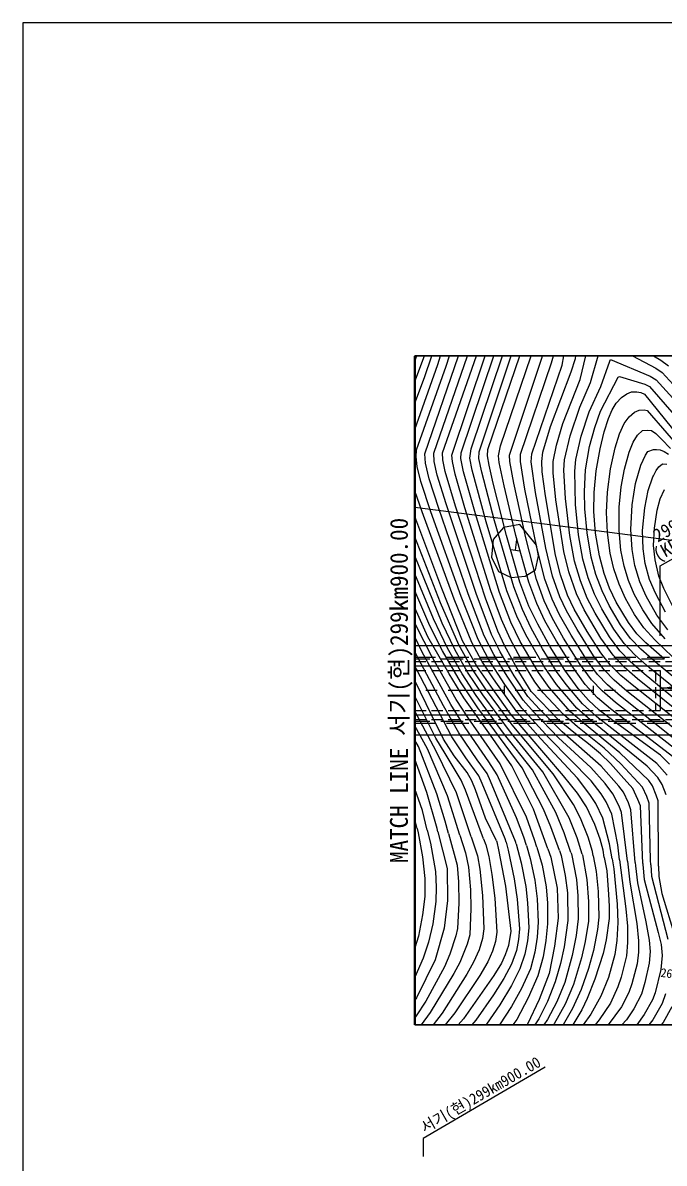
# Model space of a CAD drawing. Header units: millimetres. Extents: x 18534 to 19330, y 1103 to 1809.
# Drawn here: x 18533.9 to 18677.8, y 1363.4 to 1619.1 of the extents above; entities that cross this region are included whole.
import ezdxf
from ezdxf.enums import TextEntityAlignment as Align
from ezdxf.xclip import XClip

# ---------------------------------------------------------------- set-up
doc = ezdxf.new("R2010")
doc.units = ezdxf.units.MM
doc.header["$LTSCALE"] = 10
doc.header["$MEASUREMENT"] = 0
doc.header["$XCLIPFRAME"] = 2
for name, pattern in [('A-CENTR01', [2, 1.25, -0.25, 0.25, -0.25]), ('CENTER', [2, 1.25, -0.25, 0.25, -0.25]), ('DASHED', [0.75, 0.5, -0.25]), ('HIDDEN', [0.375, 0.25, -0.125])]:
    doc.linetypes.add(name, pattern=pattern)
for name, color, linetype in [('TN-MACL', 6, 'A-CENTR01'), ('TZ-BASE', 253, 'Continuous'), ('TZ-CABL', 4, 'Continuous'), ('TZ-LEAL', 1, 'Continuous'), ('TZ-LEAT', 3, 'Continuous')]:
    doc.layers.add(name, color=color, linetype=linetype)
doc.layers.add('TX-PAPR', color=2, linetype='Continuous', plot=False)
doc.styles.add('GR', font='GulimChe.ttf')
doc.styles.add('HANA', font='GulimChe.ttf')
doc.styles.get("Standard").update_dxf_attribs({"font": 'GulimChe.ttf'})
doc.styles.add('굴림체', font='GulimChe.ttf')
doc.linetypes.add('ZIGZAG', pattern='A,0.0001,-0.2,[131,ltypeshp.shx,S=0.2,R=0,X=-0.2,Y=0],-0.4,[131,ltypeshp.shx,S=0.2,R=180,X=0.2,Y=0],-0.2', length=0.8001)
doc.dimstyles.get("Standard").update_dxf_attribs({"dimtxt": 0.18, "dimasz": 0.18, "dimexe": 0.18, "dimexo": 0.0625, "dimgap": 0.09, "dimtad": 0, "dimtih": 1, "dimtoh": 1, "dimdec": 4, "dimzin": 0, "dimdsep": 46, "dimtxsty": 'Standard', "dimcen": 0.09, "dimadec": 0, "dimazin": 0, "dimtfac": 1, "dimtdec": 4, "dimtofl": 0, "dimtmove": 0, "dimatfit": 3, "dimfxl": 0, "dimtolj": 1, "dimtzin": 0, "dimarcsym": 0})

# ---------------------------------------------------------------- blocks, each defined once
blk = doc.blocks.new('JD-DFMKFD4RX')
at = {"layer": 'TZ-BASE'}
for p, q in [((33.02, 72.93, 201), (35.41, 84.41, 201)), ((36, 74.44, 200), (37.51, 82.87, 200)), ((5.16, 73.1, 214), (7.3, 79.82, 214)), ((7.02, 72.69, 213), (9.18, 79.37, 213)), ((37.05, 69.71, 199), (39.75, 80.7, 199)), ((45.65, 79.7, 199), (55.16, 74.03, 199)), ((8.3, 52.73, 209), (16.6, 77.58, 209)), ((10.39, 53.29, 208), (18.32, 76.84, 208)), ((14.45, 53.51, 206), (22.31, 77.09, 206)), ((16.35, 54.01, 205), (24.26, 76.98, 205)), ((28.49, 74.51, 203), (29.46, 78, 203)), ((30.65, 73.41, 202), (31.62, 76.78, 202)), ((39.42, 69.01, 198), (41.71, 77.23, 198)), ((45.14, 77, 198), (54.02, 72.22, 198)), ((0, 73.79, 217), (0.97, 76.36, 217)), ((0, 69.26, 216), (2.3, 75.4, 216)), ((2.14, 70.18, 215), (4.15, 75.89, 215)), ((2.25, 53.08, 212), (9.94, 75.4, 212)), ((4.24, 53.16, 211), (11.85, 75.09, 211)), ((6.21, 53.24, 210), (14.3, 76.33, 210)), ((12.63, 54.13, 207), (20.2, 76.62, 207)), ((19.2, 54.87, 204), (26.16, 75.13, 204)), ((21.23, 52.77, 203), (28.49, 74.51, 203)), ((35.1, 71.4, 200), (36, 74.44, 200)), ((43.7, 73.84, 197), (43.92, 74.21, 197)), ((43.92, 74.21, 197), (52.8, 70.44, 197)), ((0, 58.53, 214), (5.16, 73.1, 214)), ((0.35, 53.95, 213), (7.02, 72.69, 213)), ((23.73, 52.97, 202), (30.65, 73.41, 202)), ((26.22, 53.04, 201), (33.02, 72.93, 201)), ((41.75, 68.11, 197), (43.7, 73.84, 197)), ((54.02, 72.22, 198), (55.44, 71.28, 198)), ((55.16, 74.03, 199), (56.89, 72.78, 199)), ((0, 64.42, 215), (2.14, 70.18, 215)), ((30.44, 59.14, 200), (35.1, 71.4, 200)), ((33.22, 59.82, 199), (37.05, 69.71, 199)), ((41.62, 62.59, 196), (45.62, 70.2, 196)), ((45.62, 70.2, 196), (45.94, 70.37, 196)), ((45.94, 70.37, 196), (51.62, 68.64, 196)), ((52.8, 70.44, 197), (54.13, 69.65, 197)), ((54.13, 69.65, 197), (63.57, 59.23, 197)), ((55.44, 71.28, 198), (61.22, 64.99, 198)), ((37.02, 63.48, 198), (39.42, 69.01, 198)), ((39.11, 62.48, 197), (41.75, 68.11, 197)), ((46.36, 65.69, 195), (47.52, 66.51, 195)), ((47.52, 66.51, 195), (48.62, 66.91, 195)), ((48.62, 66.91, 195), (49.76, 66.97, 195)), ((49.76, 66.97, 195), (50.69, 66.8, 195)), ((50.69, 66.8, 195), (51.49, 66.43, 195)), ((51.62, 68.64, 196), (52.66, 68.14, 196)), ((52.66, 68.14, 196), (62.04, 57.27, 196)), ((44.25, 62.92, 195), (45.19, 64.41, 195)), ((45.19, 64.41, 195), (46.36, 65.69, 195)), ((51.49, 66.43, 195), (60.62, 55.16, 195)), ((34.84, 57.06, 198), (37.02, 63.48, 198)), ((37.3, 56.98, 197), (39.11, 62.48, 197)), ((40.36, 58.98, 196), (41.62, 62.59, 196)), ((43.41, 60.95, 195), (44.25, 62.92, 195)), ((48.06, 61.35, 194), (49.25, 62.36, 194)), ((49.25, 62.36, 194), (50.28, 62.84, 194)), ((50.28, 62.84, 194), (51.41, 62.94, 194)), ((51.41, 62.94, 194), (52.11, 62.79, 194)), ((52.11, 62.79, 194), (60.91, 52.58, 194)), ((28.7, 53.38, 200), (30.44, 59.14, 200)), ((31.76, 55, 199), (33.22, 59.82, 199)), ((39.21, 54.66, 196), (40.36, 58.98, 196)), ((42.45, 57.95, 195), (43.41, 60.95, 195)), ((45.88, 57.49, 194), (46.96, 59.85, 194)), ((46.96, 59.85, 194), (48.06, 61.35, 194)), ((33.56, 51.71, 198), (34.84, 57.06, 198)), ((36.1, 51.8, 197), (37.3, 56.98, 197)), ((41.55, 54.17, 195), (42.45, 57.95, 195)), ((44.91, 54.38, 194), (45.88, 57.49, 194)), ((49, 55.65, 193), (49.94, 57.21, 193)), ((49.94, 57.21, 193), (51.03, 58.26, 193)), ((51.03, 58.26, 193), (52.22, 58.37, 193)), ((52.22, 58.37, 193), (53.06, 58.26, 193)), ((53.06, 58.26, 193), (54.08, 57.62, 193)), ((54.08, 57.62, 193), (55.36, 56.35, 193)), ((55.36, 56.35, 193), (57.37, 54.23, 193)), ((0.26, 52.38, 213), (0.35, 53.95, 213)), ((12.33, 52.04, 207), (12.63, 54.13, 207)), ((16.28, 52.56, 205), (16.35, 54.01, 205)), ((18.78, 52.62, 204), (19.2, 54.87, 204)), ((31.01, 51.33, 199), (31.76, 55, 199)), ((38.28, 49.46, 196), (39.21, 54.66, 196)), ((40.7, 49.23, 195), (41.55, 54.17, 195)), ((43.88, 49.69, 194), (44.91, 54.38, 194)), ((48.08, 53.44, 193), (49, 55.65, 193)), ((52.28, 53.54, 192), (53.53, 54.05, 192)), ((53.53, 54.05, 192), (54.21, 54.04, 192)), ((54.21, 54.04, 192), (55.05, 53.94, 192)), ((55.05, 53.94, 192), (55.93, 53.57, 192)), ((0.52, 50.21, 213), (0.26, 52.38, 213)), ((2.4, 50.93, 212), (2.25, 53.08, 212)), ((4.33, 51.35, 211), (4.24, 53.16, 211)), ((4.98, 48.29, 211), (4.33, 51.35, 211)), ((6.27, 51.71, 210), (6.21, 53.24, 210)), ((6.78, 49.06, 210), (6.27, 51.71, 210)), ((8.41, 51.3, 209), (8.3, 52.73, 209)), ((9.01, 48.52, 209), (8.41, 51.3, 209)), ((10.32, 52.02, 208), (10.39, 53.29, 208)), ((10.93, 49, 208), (10.32, 52.02, 208)), ((12.88, 49.36, 207), (12.33, 52.04, 207)), ((14.36, 52.01, 206), (14.45, 53.51, 206)), ((15.02, 48.91, 206), (14.36, 52.01, 206)), ((16.66, 50.5, 205), (16.28, 52.56, 205)), ((18.95, 51.11, 204), (18.78, 52.62, 204)), ((21.3, 51.35, 203), (21.23, 52.77, 203)), ((22.18, 46.49, 203), (21.3, 51.35, 203)), ((23.69, 51.35, 202), (23.73, 52.97, 202)), ((24.7, 45.12, 202), (23.69, 51.35, 202)), ((26.1, 51.22, 201), (26.22, 53.04, 201)), ((27.05, 44.39, 201), (26.1, 51.22, 201)), ((28.47, 51.34, 200), (28.7, 53.38, 200)), ((28.59, 49.01, 200), (28.47, 51.34, 200)), ((31.05, 48.77, 199), (31.01, 51.33, 199)), ((33.42, 49.41, 198), (33.56, 51.71, 198)), ((35.85, 49.14, 197), (36.1, 51.8, 197)), ((47, 49.58, 193), (48.08, 53.44, 193)), ((50.66, 50.49, 192), (51.71, 52.73, 192)), ((51.71, 52.73, 192), (52.28, 53.54, 192)), ((55.93, 53.57, 192), (56.87, 52.94, 192)), ((1.35, 46.82, 213), (0.52, 50.21, 213)), ((3.2, 47.43, 212), (2.4, 50.93, 212)), ((9.13, 41.33, 210), (6.78, 49.06, 210)), ((13.59, 39.6, 208), (10.93, 49, 208)), ((16.03, 37.8, 207), (12.88, 49.36, 207)), ((17.87, 37.99, 206), (15.02, 48.91, 206)), ((17.58, 46.45, 205), (16.66, 50.5, 205)), ((20.02, 45.9, 204), (18.95, 51.11, 204)), ((29.33, 43.6, 200), (28.59, 49.01, 200)), ((31.65, 42.7, 199), (31.05, 48.77, 199)), ((33.77, 43.02, 198), (33.42, 49.41, 198)), ((36.01, 41.69, 197), (35.85, 49.14, 197)), ((38.06, 44.59, 196), (38.28, 49.46, 196)), ((40.2, 44.34, 195), (40.7, 49.23, 195)), ((43.18, 44.48, 194), (43.88, 49.69, 194)), ((46.29, 45.62, 193), (47, 49.58, 193)), ((49.48, 46.37, 192), (50.66, 50.49, 192)), ((53.51, 48.13, 191), (54.11, 49.31, 191)), ((54.11, 49.31, 191), (54.73, 50.16, 191)), ((54.73, 50.16, 191), (55.58, 50.82, 191)), ((55.58, 50.82, 191), (56.49, 50.7, 191)), ((3.61, 40.07, 213), (1.35, 46.82, 213)), ((5.35, 40.81, 212), (3.2, 47.43, 212)), ((7.02, 41.8, 211), (4.98, 48.29, 211)), ((11.23, 40.96, 209), (9.01, 48.52, 209)), ((20.55, 34.75, 205), (17.58, 46.45, 205)), ((24.86, 34.2, 203), (22.18, 46.49, 203)), ((48.73, 41.61, 192), (49.48, 46.37, 192)), ((52.31, 44.8, 191), (53.38, 47.92, 191)), ((53.38, 47.92, 191), (53.51, 48.13, 191)), ((1.63, 40.03, 214), (0, 44.76, 214)), ((22.67, 34.77, 204), (20.02, 45.9, 204)), ((27.36, 32.06, 202), (24.7, 45.12, 202)), ((29.38, 31.86, 201), (27.05, 44.39, 201)), ((31.55, 30.32, 200), (29.33, 43.6, 200)), ((38.15, 40.7, 196), (38.06, 44.59, 196)), ((40.14, 40.13, 195), (40.2, 44.34, 195)), ((42.98, 39.87, 194), (43.18, 44.48, 194)), ((45.84, 41.07, 193), (46.29, 45.62, 193)), ((51.55, 40.92, 191), (52.31, 44.8, 191)), ((55.06, 42.93, 190), (55.97, 45.01, 190)), ((0, 41.09), (280, 5.11)), ((13.72, 21.76, 211), (7.02, 41.8, 211)), ((15.81, 20.71, 210), (9.13, 41.33, 210)), ((17.08, 22.31, 209), (11.23, 40.96, 209)), ((33.4, 31.15, 199), (31.65, 42.7, 199)), ((34.78, 34.71, 198), (33.77, 43.02, 198)), ((36.73, 34.88, 197), (36.01, 41.69, 197)), ((45.82, 35.84, 193), (45.84, 41.07, 193)), ((48.46, 36.05, 192), (48.73, 41.61, 192)), ((51.09, 35.84, 191), (51.55, 40.92, 191)), ((54.35, 40.38, 190), (55.06, 42.93, 190)), ((6.04, 22.87, 215), (0, 38.97, 215)), ((8.81, 20.49, 214), (1.63, 40.03, 214)), ((10.39, 21.07, 213), (3.61, 40.07, 213)), ((11.98, 21.64, 212), (5.35, 40.81, 212)), ((19, 21.95, 208), (13.59, 39.6, 208)), ((38.63, 35.36, 196), (38.15, 40.7, 196)), ((40.55, 35.23, 195), (40.14, 40.13, 195)), ((43.21, 35.4, 194), (42.98, 39.87, 194)), ((53.72, 36.38, 190), (54.35, 40.38, 190)), ((20.66, 22.34, 207), (16.03, 37.8, 207)), ((19.92, 36.52, 203.55), (17.58, 33.81, 203.55)), ((22.17, 23.19, 206), (17.87, 37.99, 206)), ((23.58, 37.22, 203.55), (19.92, 36.52, 203.55)), ((27.27, 32.53, 203.55), (23.58, 37.22, 203.55)), ((46.24, 31.46, 193), (45.82, 35.84, 193)), ((48.72, 31.58, 192), (48.46, 36.05, 192)), ((51.18, 31.71, 191), (51.09, 35.84, 191)), ((53.56, 32.46, 190), (53.72, 36.38, 190)), ((5.78, 19.67, 216), (0, 34.45, 216)), ((17.58, 33.81, 203.55), (17.17, 29.84, 203.55)), ((23.57, 24.27, 205), (20.55, 34.75, 205)), ((22.55, 31.44, 204.98), (22.85, 33.82, 204.98)), ((25.53, 24.3, 204), (22.67, 34.77, 204)), ((27.29, 24.84, 203), (24.86, 34.2, 203)), ((35.84, 28.99, 198), (34.78, 34.71, 198)), ((37.7, 29.44, 197), (36.73, 34.88, 197)), ((39.55, 29.88, 196), (38.63, 35.36, 196)), ((41.4, 30.21, 195), (40.55, 35.23, 195)), ((43.84, 30.76, 194), (43.21, 35.4, 194)), ((21.56, 31.57, 204.98), (23.54, 31.32, 204.98)), ((27.75, 30.15, 203.55), (27.27, 32.53, 203.55)), ((29.18, 24.96, 202), (27.36, 32.06, 202)), ((30.9, 25.59, 201), (29.38, 31.86, 201)), ((34.51, 26.6, 199), (33.4, 31.15, 199)), ((44.66, 27.26, 194), (43.84, 30.76, 194)), ((46.96, 27.86, 193), (46.24, 31.46, 193)), ((49.36, 28.03, 192), (48.72, 31.58, 192)), ((51.69, 28.42, 191), (51.18, 31.71, 191)), ((53.89, 29.28, 190), (53.56, 32.46, 190)), ((6.15, 15.08, 217), (0, 30.21, 217)), ((17.17, 29.84, 203.55), (18.75, 26.66, 203.55)), ((27.06, 27.06, 203.55), (27.75, 30.15, 203.55)), ((32.69, 25.92, 200), (31.55, 30.32, 200)), ((37.12, 24.6, 198), (35.84, 28.99, 198)), ((38.87, 25.27, 197), (37.7, 29.44, 197)), ((40.6, 26.01, 196), (39.55, 29.88, 196)), ((42.47, 26.2, 195), (41.4, 30.21, 195)), ((52.65, 24.88, 191), (51.69, 28.42, 191)), ((54.75, 25.64, 190), (53.89, 29.28, 190)), ((4.22, 16.03, 218), (0, 26.14, 218)), ((18.75, 26.66, 203.55), (21.61, 25.35, 203.55)), ((21.61, 25.35, 203.55), (24.72, 25.62, 203.55)), ((24.72, 25.62, 203.55), (27.06, 27.06, 203.55)), ((32.52, 20.99, 201), (30.9, 25.59, 201)), ((34.27, 21.39, 200), (32.69, 25.92, 200)), ((36.23, 21.65, 199), (34.51, 26.6, 199)), ((41.98, 22.29, 196), (40.6, 26.01, 196)), ((43.68, 22.92, 195), (42.47, 26.2, 195)), ((45.8, 23.84, 194), (44.66, 27.26, 194)), ((47.94, 24.65, 193), (46.96, 27.86, 193)), ((50.45, 24.35, 192), (49.36, 28.03, 192)), ((55.84, 22.87, 190), (54.75, 25.64, 190)), ((24.11, 18.11, 206), (22.17, 23.19, 206)), ((25.6, 18.87, 205), (23.57, 24.27, 205)), ((27.35, 19.45, 204), (25.53, 24.3, 204)), ((29.02, 20.1, 203), (27.29, 24.84, 203)), ((30.82, 20.43, 202), (29.18, 24.96, 202)), ((38.68, 20.66, 198), (37.12, 24.6, 198)), ((40.28, 21.58, 197), (38.87, 25.27, 197)), ((47.26, 20.61, 194), (45.8, 23.84, 194)), ((49.22, 21.6, 193), (47.94, 24.65, 193)), ((51.92, 21.11, 192), (50.45, 24.35, 192)), ((54.01, 21.77, 191), (52.65, 24.88, 191)), ((3.39, 14.47, 219), (0, 22.3, 219)), ((10.7, 11.13, 215), (6.04, 22.87, 215)), ((12.76, 10.72, 214), (8.81, 20.49, 214)), ((14.2, 11.41, 213), (10.39, 21.07, 213)), ((15.57, 12.25, 212), (11.98, 21.64, 212)), ((17.17, 12.57, 211), (13.72, 21.76, 211)), ((18.58, 13.26, 210), (15.81, 20.71, 210)), ((19.42, 15.93, 209), (17.08, 22.31, 209)), ((21.53, 15.32, 208), (19, 21.95, 208)), ((22.85, 16.65, 207), (20.66, 22.34, 207)), ((33.99, 17.85, 201), (32.52, 20.99, 201)), ((35.75, 18.25, 200), (34.27, 21.39, 200)), ((37.97, 18.05, 199), (36.23, 21.65, 199)), ((40.44, 17.31, 198), (38.68, 20.66, 198)), ((41.96, 18.27, 197), (40.28, 21.58, 197)), ((43.57, 19.06, 196), (41.98, 22.29, 196)), ((45.17, 19.78, 195), (43.68, 22.92, 195)), ((49.3, 17, 194), (47.26, 20.61, 194)), ((51.12, 18.1, 193), (49.22, 21.6, 193)), ((54.3, 16.89, 192), (51.92, 21.11, 192)), ((56.26, 17.58, 191), (54.01, 21.77, 191)), ((58.02, 18.52, 190), (55.84, 22.87, 190)), ((2.88, 12.05, 220), (0, 18.54, 220)), ((9.83, 10.23, 216), (5.78, 19.67, 216)), ((25.98, 14.09, 206), (24.11, 18.11, 206)), ((27.56, 14.83, 205), (25.6, 18.87, 205)), ((29.19, 15.57, 204), (27.35, 19.45, 204)), ((30.8, 16.31, 203), (29.02, 20.1, 203)), ((32.46, 16.95, 202), (30.82, 20.43, 202)), ((38.65, 13.24, 200), (35.75, 18.25, 200)), ((41.71, 11.73, 199), (37.97, 18.05, 199)), ((44.65, 13.74, 197), (41.96, 18.27, 197)), ((46.15, 14.7, 196), (43.57, 19.06, 196)), ((47.89, 15.19, 195), (45.17, 19.78, 195)), ((53.17, 15, 193), (51.12, 18.1, 193)), ((7.34, 9.47, 218), (4.22, 16.03, 218)), ((21.35, 11.55, 209), (19.42, 15.93, 209)), ((24.86, 12.43, 207), (22.85, 16.65, 207)), ((31.74, 11.02, 204), (29.19, 15.57, 204)), ((33.37, 11.74, 203), (30.8, 16.31, 203)), ((35.04, 12.4, 202), (32.46, 16.95, 202)), ((36.38, 13.63, 201), (33.99, 17.85, 201)), ((43.67, 11.98, 198), (40.44, 17.31, 198)), ((51.36, 14.05, 194), (49.3, 17, 194)), ((56.72, 13.61, 192), (54.3, 16.89, 192)), ((0.45, 14.16, 221), (0, 15.15, 221)), ((3.7, 7.75, 221), (0.45, 14.16, 221)), ((6.2, 8.87, 219), (3.39, 14.47, 219)), ((8.94, 9.17, 217), (6.15, 15.08, 217)), ((20.17, 9.92, 210), (18.58, 13.26, 210)), ((23.63, 11, 208), (21.53, 15.32, 208)), ((28.63, 9.3, 206), (25.98, 14.09, 206)), ((30.38, 9.79, 205), (27.56, 14.83, 205)), ((40.05, 7.77, 201), (36.38, 13.63, 201)), ((41.72, 8.4, 200), (38.65, 13.24, 200)), ((46.98, 10.5, 197), (44.65, 13.74, 197)), ((48.4, 11.62, 196), (46.15, 14.7, 196)), ((49.8, 12.72, 195), (47.89, 15.19, 195)), ((53.8, 11.34, 194), (51.36, 14.05, 194)), ((56.12, 11.54, 193), (53.17, 15, 193)), ((1.55, 8.69, 222), (0, 11.99, 222)), ((7.66, 3.75, 220), (2.88, 12.05, 220)), ((13.87, 5.44, 215), (10.7, 11.13, 215)), ((15.01, 6.59, 214), (12.76, 10.72, 214)), ((16.54, 7.01, 213), (14.2, 11.41, 213)), ((17.72, 8.03, 212), (15.57, 12.25, 212)), ((19.13, 8.65, 211), (17.17, 12.57, 211)), ((23.79, 7.05, 209), (21.35, 11.55, 209)), ((27.7, 3.99, 208), (23.63, 11, 208)), ((29.05, 5.2, 207), (24.86, 12.43, 207)), ((35.25, 5.42, 204), (31.74, 11.02, 204)), ((36.96, 6.04, 203), (33.37, 11.74, 203)), ((38.47, 6.96, 202), (35.04, 12.4, 202)), ((44.45, 7.88, 199), (41.71, 11.73, 199)), ((45.97, 8.89, 198), (43.67, 11.98, 198)), ((49.35, 7.97, 197), (46.98, 10.5, 197)), ((50.66, 9.26, 196), (48.4, 11.62, 196)), ((51.82, 10.65, 195), (49.8, 12.72, 195)), ((56, 6.98, 195), (51.82, 10.65, 195)), ((57.9, 7.45, 194), (53.8, 11.34, 194)), ((73.93, 10), (0, 10)), ((73.93, 10), (0, 10)), ((0.15, 8.33, 223), (0, 8.63, 223)), ((6.39, -3.48, 223), (0.15, 8.33, 223)), ((8.07, -3.16, 222), (1.55, 8.69, 222)), ((9.27, -2, 221), (3.7, 7.75, 221)), ((10.24, 1.93, 219), (6.2, 8.87, 219)), ((10.59, 3.73, 218), (7.34, 9.47, 218)), ((11.82, 4.12, 217), (8.94, 9.17, 217)), ((12.83, 4.85, 216), (9.83, 10.23, 216)), ((20.69, 3.17, 212), (17.72, 8.03, 212)), ((22.3, 3.26, 211), (19.13, 8.65, 211)), ((23.33, 4.24, 210), (20.17, 9.92, 210)), ((31.79, 4.21, 206), (28.63, 9.3, 206)), ((33.65, 4.57, 205), (30.38, 9.79, 205)), ((42.45, 4.64, 201), (40.05, 7.77, 201)), ((43.82, 5.77, 200), (41.72, 8.4, 200)), ((46.94, 5.22, 199), (44.45, 7.88, 199)), ((48.28, 6.47, 198), (45.97, 8.89, 198)), ((52.62, 5.1, 197), (49.35, 7.97, 197)), ((54.46, 5.93, 196), (50.66, 9.26, 196)), ((0.37, 4.75, 224), (0, 5.51, 224)), ((17.57, 0.23, 215), (13.87, 5.44, 215)), ((17.64, 2.62, 214), (15.01, 6.59, 214)), ((20.19, 1.36, 213), (16.54, 7.01, 213)), ((26.93, 1.91, 209), (23.79, 7.05, 209)), ((31.76, 1.35, 207), (29.05, 5.2, 207)), ((38.23, 1.33, 204), (35.25, 5.42, 204)), ((39.66, 2.4, 203), (36.96, 6.04, 203)), ((41, 3.58, 202), (38.47, 6.96, 202)), ((46.18, 3.38, 200), (43.82, 5.77, 200)), ((49.93, 2.61, 199), (46.94, 5.22, 199)), ((51.44, 3.72, 198), (48.28, 6.47, 198)), ((68.37, -5.59, 196), (54.46, 5.93, 196)), ((8.31, -10.4, 224), (0.37, 4.75, 224)), ((10.96, -1.67, 220), (7.66, 3.75, 220)), ((13.76, -1.11, 218), (10.59, 3.73, 218)), ((15.25, -0.98, 217), (11.82, 4.12, 217)), ((15.87, 0.39, 216), (12.83, 4.85, 216)), ((22.91, -4.78, 214), (17.64, 2.62, 214)), ((24.3, -2.2, 212), (20.69, 3.17, 212)), ((25.35, -1.34, 211), (22.3, 3.26, 211)), ((26.12, -0.23, 210), (23.33, 4.24, 210)), ((30.11, 0.62, 208), (27.7, 3.99, 208)), ((33.92, 1.36, 206), (31.79, 4.21, 206)), ((36.61, 0.46, 205), (33.65, 4.57, 205)), ((43.2, 1.26, 202), (41, 3.58, 202)), ((44.71, 2.3, 201), (42.45, 4.64, 201)), ((48.73, 1.22, 200), (46.18, 3.38, 200)), ((64.32, -8.99, 199), (49.93, 2.61, 199)), ((66.55, -8.77, 198), (51.44, 3.72, 198)), ((66.8, -6.52, 197), (52.62, 5.1, 197)), ((3.84, -5.62, 225), (0, 2.2, 225)), ((0, 1), (0, -1)), ((14.14, -3.87, 219), (10.24, 1.93, 219)), ((21.83, -7.72, 216), (15.87, 0.39, 216)), ((21.48, -5.26, 215), (17.57, 0.23, 215)), ((20, 1), (20, -1)), ((24.03, -3.99, 213), (20.19, 1.36, 213)), ((28.8, -0.52, 209), (26.93, 1.91, 209)), ((34.95, -4.78, 208), (30.11, 0.62, 208)), ((36.36, -3.97, 207), (31.76, 1.35, 207)), ((37.62, -3.03, 206), (33.92, 1.36, 206)), ((38.93, -2.2, 205), (36.61, 0.46, 205)), ((40.98, -1.63, 204), (38.23, 1.33, 204)), ((42.02, -0.12, 203), (39.66, 2.4, 203)), ((40, 1), (40, -1)), ((46.12, -1.28, 202), (43.2, 1.26, 202)), ((47.58, -0.15, 201), (44.71, 2.3, 201)), ((62.68, -9.8, 200), (48.73, 1.22, 200)), ((4.68, -10.68, 226), (0, -1.28, 226)), ((11.99, -6.14, 221), (9.27, -2, 221)), ((16.99, -10.05, 220), (10.96, -1.67, 220)), ((19.89, -9.56, 218), (13.76, -1.11, 218)), ((21.67, -9.66, 217), (15.25, -0.98, 217)), ((26.76, -4.94, 212), (24.3, -2.2, 212)), ((27.97, -4.18, 211), (25.35, -1.34, 211)), ((32.28, -6.65, 210), (26.12, -0.23, 210)), ((33.31, -5.38, 209), (28.8, -0.52, 209)), ((41.38, -4.46, 205), (38.93, -2.2, 205)), ((43.89, -4.1, 204), (40.98, -1.63, 204)), ((45.01, -2.69, 203), (42.02, -0.12, 203)), ((61.16, -13.25, 202), (46.12, -1.28, 202)), ((61.73, -11.35, 201), (47.58, -0.15, 201)), ((4.81, -13.64, 227), (0, -4.68, 227)), ((9.88, -9.5, 223), (6.39, -3.48, 223)), ((11.28, -8.32, 222), (8.07, -3.16, 222)), ((24.08, -17.37, 219), (14.14, -3.87, 219)), ((28.27, -10.88, 214), (22.91, -4.78, 214)), ((30.08, -10.62, 213), (24.03, -3.99, 213)), ((32.25, -10.61, 212), (26.76, -4.94, 212)), ((33.05, -9.25, 211), (27.97, -4.18, 211)), ((38.03, -7.49, 208), (34.95, -4.78, 208)), ((39.31, -6.59, 207), (36.36, -3.97, 207)), ((40.83, -5.9, 206), (37.62, -3.03, 206)), ((44.74, -7, 205), (41.38, -4.46, 205)), ((58.06, -15.01, 204), (43.89, -4.1, 204)), ((59.56, -14.08, 203), (45.01, -2.69, 203)), ((6.4, -10.94, 225), (3.84, -5.62, 225)), ((19.17, -16.48, 221), (11.99, -6.14, 221)), ((33.36, -19.13, 215), (21.48, -5.26, 215)), ((35.66, -9.46, 210), (32.28, -6.65, 210)), ((36.47, -8.15, 209), (33.31, -5.38, 209)), ((46.01, -14, 208), (38.03, -7.49, 208)), ((52.09, -17.01, 207), (39.31, -6.59, 207)), ((54.25, -16.4, 206), (40.83, -5.9, 206)), ((55.11, -14.53, 205), (44.74, -7, 205)), ((2.81, -13.12, 228), (0, -7.96, 228)), ((73.81, -10), (0, -10)), ((73.81, -10), (0, -10)), ((14, -15.58, 223), (9.88, -9.5, 223)), ((16.58, -16.03, 222), (11.28, -8.32, 222)), ((21.76, -16.92, 220), (16.99, -10.05, 220)), ((26.4, -17.81, 218), (19.89, -9.56, 218)), ((28.72, -18.25, 217), (21.67, -9.66, 217)), ((31.04, -18.69, 216), (21.83, -7.72, 216)), ((41.8, -17, 211), (33.05, -9.25, 211)), ((38.95, -12, 210), (35.66, -9.46, 210)), ((42.46, -12.94, 209), (36.47, -8.15, 209)), ((0.8, -12.6, 229), (0, -11.15, 229)), ((4.94, -23.2, 229), (0.8, -12.6, 229)), ((6.82, -14.16, 226), (4.68, -10.68, 226)), ((8.82, -14.68, 225), (6.4, -10.94, 225)), ((11.41, -15.13, 224), (8.31, -10.4, 224)), ((36.47, -19.71, 214), (28.27, -10.88, 214)), ((39.58, -20.29, 213), (30.08, -10.62, 213)), ((39.44, -17.27, 212), (32.25, -10.61, 212)), ((41.66, -14.22, 210), (38.95, -12, 210)), ((7.29, -23.6, 228), (2.81, -13.12, 228)), ((9.32, -23, 227), (4.81, -13.64, 227)), ((10.41, -20.16, 226), (6.82, -14.16, 226)), ((11.77, -18.37, 225), (8.82, -14.68, 225)), ((14.33, -19.12, 224), (11.41, -15.13, 224)), ((43.88, -16.38, 210), (41.66, -14.22, 210)), ((46.2, -16.47, 209), (42.46, -12.94, 209)), ((52.51, -20.2, 208), (46.01, -14, 208)), ((57.12, -16.52, 205), (55.11, -14.53, 205)), ((2.67, -22.89, 230), (0, -15.44, 230)), ((16.24, -18.66, 223), (14, -15.58, 223)), ((18.46, -18.91, 222), (16.58, -16.03, 222)), ((25.02, -28.43, 221), (19.17, -16.48, 221)), ((26.62, -26.6, 220), (21.76, -16.92, 220)), ((28.87, -26.63, 219), (24.08, -17.37, 219)), ((31.6, -27.4, 218), (26.4, -17.81, 218)), ((42.68, -20.87, 212), (39.44, -17.27, 212)), ((45.79, -21.44, 211), (41.8, -17, 211)), ((46.28, -19.05, 210), (43.88, -16.38, 210)), ((51.09, -21.72, 209), (46.2, -16.47, 209)), ((54.49, -19.49, 207), (52.09, -17.01, 207)), ((56.62, -19, 206), (54.25, -16.4, 206)), ((11.36, -22.4, 226), (10.41, -20.16, 226)), ((12.81, -20.26, 225), (11.77, -18.37, 225)), ((13.6, -22.3, 225), (12.81, -20.26, 225)), ((15.11, -20.87, 224), (14.33, -19.12, 224)), ((16.98, -20.34, 223), (16.24, -18.66, 223)), ((22.6, -33.88, 223), (16.98, -20.34, 223)), ((22.82, -28.6, 222), (18.46, -18.91, 222)), ((34.62, -28.6, 217), (28.72, -18.25, 217)), ((35.56, -25.55, 216), (31.04, -18.69, 216)), ((36.5, -23.07, 215), (33.36, -19.13, 215)), ((39.25, -23.32, 214), (36.47, -19.71, 214)), ((41.81, -23.2, 213), (39.58, -20.29, 213)), ((48.9, -22.02, 210), (46.28, -19.05, 210)), ((53.28, -21.43, 208), (52.51, -20.2, 208)), ((55.47, -21.13, 207), (54.49, -19.49, 207)), ((1.68, -26.95, 231), (0, -22.04, 231)), ((5, -30.98, 230), (2.67, -22.89, 230)), ((12.64, -32.84, 227), (9.32, -23, 227)), ((15.43, -33.27, 226), (11.36, -22.4, 226)), ((15.84, -28.67, 225), (13.6, -22.3, 225)), ((20.26, -33.31, 224), (15.11, -20.87, 224)), ((44.43, -23.18, 212), (42.68, -20.87, 212)), ((46.81, -22.83, 211), (45.79, -21.44, 211)), ((47.92, -25.21, 211), (46.81, -22.83, 211)), ((50.05, -24.48, 210), (48.9, -22.02, 210)), ((52.04, -23.8, 209), (51.09, -21.72, 209)), ((54.15, -23.46, 208), (53.28, -21.43, 208)), ((56.35, -23.44, 207), (55.47, -21.13, 207)), ((6.8, -29.34, 229), (4.94, -23.2, 229)), ((10.12, -32.45, 228), (7.29, -23.6, 228)), ((37.16, -28.65, 216), (35.56, -25.55, 216)), ((38.52, -26.09, 215), (36.5, -23.07, 215)), ((40.61, -25.36, 214), (39.25, -23.32, 214)), ((42.15, -28.62, 214), (40.61, -25.36, 214)), ((42.9, -24.95, 213), (41.81, -23.2, 213)), ((44.18, -27.74, 213), (42.9, -24.95, 213)), ((45.81, -25.93, 212), (44.43, -23.18, 212)), ((48.44, -26.79, 211), (47.92, -25.21, 211)), ((50.59, -25.86, 210), (50.05, -24.48, 210)), ((52.57, -25.25, 209), (52.04, -23.8, 209)), ((52.87, -38.05, 209), (52.57, -25.25, 209)), ((54.58, -24.72, 208), (54.15, -23.46, 208)), ((54.62, -38.76, 208), (54.58, -24.72, 208)), ((2.77, -31.31, 231), (1.68, -26.95, 231)), ((29.81, -35.51, 220), (26.62, -26.6, 220)), ((30.48, -30.56, 219), (28.87, -26.63, 219)), ((33.48, -31.9, 218), (31.6, -27.4, 218)), ((40.39, -30.06, 215), (38.52, -26.09, 215)), ((45.52, -34.65, 213), (44.18, -27.74, 213)), ((46.36, -27.37, 212), (45.81, -25.93, 212)), ((47.67, -38.28, 212), (46.36, -27.37, 212)), ((49.45, -38.56, 211), (48.44, -26.79, 211)), ((51.13, -38.82, 210), (50.59, -25.86, 210)), ((0.5, -30.95, 232), (0, -28.89, 232)), ((7.54, -32.05, 229), (6.8, -29.34, 229)), ((18.29, -33.72, 225), (15.84, -28.67, 225)), ((24.48, -32.92, 222), (22.82, -28.6, 222)), ((26.85, -33.49, 221), (25.02, -28.43, 221)), ((32.41, -35.91, 219), (30.48, -30.56, 219)), ((36.42, -33.03, 217), (34.62, -28.6, 217)), ((38.88, -32.9, 216), (37.16, -28.65, 216)), ((41.55, -33.38, 215), (40.39, -30.06, 215)), ((43.65, -34.41, 214), (42.15, -28.62, 214)), ((0.5, -30.95, 232), (0.74, -31.93, 232)), ((0.74, -31.93, 232), (1.75, -37.31, 232)), ((2.77, -31.31, 231), (3.49, -34.22, 231)), ((5.17, -31.68, 230), (5, -30.98, 230)), ((5.17, -31.68, 230), (7.22, -39.9, 230)), ((7.54, -32.05, 229), (9.5, -39.2, 229)), ((10.12, -32.45, 228), (11.38, -36.38, 228)), ((12.64, -32.84, 227), (14.07, -37.09, 227)), ((25.01, -34.76, 222), (24.48, -32.92, 222)), ((35.01, -36.32, 218), (33.48, -31.9, 218)), ((37.53, -36.71, 217), (36.42, -33.03, 217)), ((39.82, -36.09, 216), (38.88, -32.9, 216)), ((3.49, -34.22, 231), (4.63, -40.62, 231)), ((15.43, -33.27, 226), (15.93, -34.61, 226)), ((15.93, -34.61, 226), (16.58, -37.21, 226)), ((18.29, -33.72, 225), (18.4, -33.96, 225)), ((18.4, -33.96, 225), (18.78, -35.73, 225)), ((18.78, -35.73, 225), (20.32, -43.92, 225)), ((20.46, -34.05, 224), (20.26, -33.31, 224)), ((20.46, -34.05, 224), (20.92, -35.78, 224)), ((20.92, -35.78, 224), (22.29, -42.26, 224)), ((22.73, -34.41, 223), (22.6, -33.88, 223)), ((22.73, -34.41, 223), (23.83, -38.66, 223)), ((25.01, -34.76, 222), (25.87, -37.69, 222)), ((27.33, -35.12, 221), (26.85, -33.49, 221)), ((27.33, -35.12, 221), (28.53, -39.19, 221)), ((29.81, -35.51, 220), (30.5, -37.42, 220)), ((42.21, -35.85, 215), (41.55, -33.38, 215)), ((44.23, -37.75, 214), (43.65, -34.41, 214)), ((45.94, -38.01, 213), (45.52, -34.65, 213)), ((1.75, -37.31, 232), (2.27, -42.14, 232)), ((11.38, -36.38, 228), (12.03, -39.66, 228)), ((14.07, -37.09, 227), (14.57, -40.11, 227)), ((16.58, -37.21, 226), (17.27, -41.3, 226)), ((25.87, -37.69, 222), (26.93, -42.56, 222)), ((30.5, -37.42, 220), (31.92, -44.34, 220)), ((32.41, -35.91, 219), (32.8, -37.01, 219)), ((32.8, -37.01, 219), (33.71, -41.49, 219)), ((35.01, -36.32, 218), (35.13, -36.64, 218)), ((35.13, -36.64, 218), (36.23, -42.43, 218)), ((37.53, -36.71, 217), (37.58, -36.85, 217)), ((37.58, -36.85, 217), (38.55, -42.39, 217)), ((40, -37.09, 216), (39.82, -36.09, 216)), ((40, -37.09, 216), (40.64, -40.6, 216)), ((42.5, -37.48, 215), (42.21, -35.85, 215)), ((42.5, -37.48, 215), (43.03, -40.48, 215)), ((44.23, -37.75, 214), (44.61, -39.98, 214)), ((45.94, -38.01, 213), (47.29, -48.94, 213)), ((47.67, -38.28, 212), (48.23, -42.96, 212)), ((52.92, -39.1, 209), (52.87, -38.05, 209)), ((4.63, -40.62, 231), (4.8, -44.14, 231)), ((7.22, -39.9, 230), (7.35, -47.08, 230)), ((9.5, -39.2, 229), (9.82, -42.91, 229)), ((12.03, -39.66, 228), (12.51, -44.73, 228)), ((14.57, -40.11, 227), (15.21, -45.97, 227)), ((23.83, -38.66, 223), (24.88, -43.98, 223)), ((28.53, -39.19, 221), (29.47, -44.01, 221)), ((40.64, -40.6, 216), (41.09, -45.1, 216)), ((43.03, -40.48, 215), (43.43, -45.73, 215)), ((44.61, -39.98, 214), (45.35, -47.93, 214)), ((49.45, -38.56, 211), (49.52, -39.31, 211)), ((49.52, -39.31, 211), (49.95, -43.14, 211)), ((51.13, -38.82, 210), (51.13, -39.01, 210)), ((51.13, -39.01, 210), (51.47, -42.38, 210)), ((52.92, -39.1, 209), (53.05, -41.64, 209)), ((54.63, -39.37, 208), (54.62, -38.76, 208)), ((54.63, -39.37, 208), (54.7, -41.72, 208)), ((2.27, -42.14, 232), (2.23, -46.17, 232)), ((9.82, -42.91, 229), (9.88, -47.67, 229)), ((17.27, -41.3, 226), (17.93, -46.55, 226)), ((22.29, -42.26, 224), (22.93, -46.78, 224)), ((26.93, -42.56, 222), (27.46, -46.76, 222)), ((33.71, -41.49, 219), (34.24, -45.42, 219)), ((36.23, -42.43, 218), (36.56, -46.05, 218)), ((38.55, -42.39, 217), (38.92, -47.33, 217)), ((48.23, -42.96, 212), (49.76, -52.28, 212)), ((49.95, -43.14, 211), (51.81, -51.86, 211)), ((51.47, -42.38, 210), (54.56, -54.24, 210)), ((53.05, -41.64, 209), (56.73, -55.8, 209)), ((54.7, -41.72, 208), (55.42, -45.52, 208)), ((4.8, -44.14, 231), (4.68, -47.34, 231)), ((12.51, -44.73, 228), (12.56, -48.89, 228)), ((15.21, -45.97, 227), (15.46, -53.47, 227)), ((20.32, -43.92, 225), (21.5, -53.97, 225)), ((24.88, -43.98, 223), (25.27, -47.62, 223)), ((29.47, -44.01, 221), (29.76, -47.7, 221)), ((31.92, -44.34, 220), (32.11, -51.1, 220)), ((34.24, -45.42, 219), (34.34, -51.62, 219)), ((41.09, -45.1, 216), (41.28, -50.87, 216)), ((43.43, -45.73, 215), (43.62, -48.37, 215)), ((55.42, -45.52, 208), (58.33, -55.11, 208)), ((2.23, -46.17, 232), (1.74, -50.29, 232)), ((4.68, -47.34, 231), (4.01, -52.33, 231)), ((7.35, -47.08, 230), (6.56, -53.29, 230)), ((9.88, -47.67, 229), (9.53, -53.39, 229)), ((17.93, -46.55, 226), (18.4, -54.17, 226)), ((22.93, -46.78, 224), (23.48, -53.46, 224)), ((25.27, -47.62, 223), (25.56, -53.2, 223)), ((27.46, -46.76, 222), (27.67, -51.97, 222)), ((29.76, -47.7, 221), (29.78, -52.36, 221)), ((36.56, -46.05, 218), (36.67, -51.24, 218)), ((38.92, -47.33, 217), (38.92, -51.71, 217)), ((43.62, -48.37, 215), (43.62, -51.13, 215)), ((45.35, -47.93, 214), (45.53, -52, 214)), ((1.74, -50.29, 232), (0.8, -55.11, 232)), ((12.56, -48.89, 228), (12.31, -54.81, 228)), ((32.11, -51.1, 220), (31.31, -57.31, 220)), ((41.28, -50.87, 216), (40.95, -53.6, 216)), ((43.62, -51.13, 215), (42.92, -55.91, 215)), ((47.29, -48.94, 213), (47.67, -52.89, 213)), ((4.01, -52.33, 231), (3.05, -56.48, 231)), ((6.56, -53.29, 230), (4.59, -60.41, 230)), ((9.53, -53.39, 229), (9.16, -55.05, 229)), ((15.46, -53.47, 227), (15.17, -55.65, 227)), ((23.48, -53.46, 224), (23.28, -55.85, 224)), ((25.56, -53.2, 223), (25.29, -56.15, 223)), ((27.67, -51.97, 222), (27.45, -55.33, 222)), ((29.78, -52.36, 221), (29.41, -56.07, 221)), ((34.34, -51.62, 219), (33.5, -57.51, 219)), ((36.67, -51.24, 218), (36.16, -54.98, 218)), ((38.92, -51.71, 217), (38.23, -56.28, 217)), ((40.95, -53.6, 216), (40.09, -58.33, 216)), ((45.53, -52, 214), (45.3, -56.05, 214)), ((47.67, -52.89, 213), (47.73, -56.53, 213)), ((49.76, -52.28, 212), (50.17, -56.16, 212)), ((51.81, -51.86, 211), (52.58, -56.02, 211)), ((0.8, -55.11, 232), (0, -57.71, 232)), ((9.16, -55.05, 229), (7.88, -59.1, 229)), ((12.31, -54.81, 228), (11.7, -56.91, 228)), ((15.17, -55.65, 227), (14.39, -58.14, 227)), ((18.4, -54.17, 226), (18.08, -56.32, 226)), ((21.5, -53.97, 225), (21.03, -57.17, 225)), ((23.28, -55.85, 224), (22.77, -58.3, 224)), ((25.29, -56.15, 223), (24.66, -59.12, 223)), ((27.45, -55.33, 222), (26.89, -58.66, 222)), ((29.41, -56.07, 221), (28.75, -59.72, 221)), ((36.16, -54.98, 218), (35.3, -59.41, 218)), ((42.92, -55.91, 215), (42.24, -58.97, 215)), ((45.3, -56.05, 214), (44.87, -59.2, 214)), ((50.17, -56.16, 212), (50.19, -58.65, 212)), ((52.58, -56.02, 211), (52.79, -58.52, 211)), ((54.56, -54.24, 210), (55.24, -56.94, 210)), ((3.05, -56.48, 231), (1.87, -60.06, 231)), ((11.7, -56.91, 228), (10.12, -61, 228)), ((14.39, -58.14, 227), (13.19, -60.92, 227)), ((17.41, -58.48, 226), (16.35, -60.83, 226)), ((18.08, -56.32, 226), (17.41, -58.48, 226)), ((21.03, -57.17, 225), (20.28, -59.32, 225)), ((22.77, -58.3, 224), (21.67, -61.38, 224)), ((26.89, -58.66, 222), (25.91, -62.4, 222)), ((31.31, -57.31, 220), (30.1, -63.47, 220)), ((33.5, -57.51, 219), (32.68, -61.24, 219)), ((38.23, -56.28, 217), (37.39, -59.96, 217)), ((40.09, -58.33, 216), (38.93, -62.38, 216)), ((47.73, -56.53, 213), (47.48, -59.53, 213)), ((50.19, -58.65, 212), (49.86, -61.31, 212)), ((52.79, -58.52, 211), (52.59, -61.15, 211)), ((55.24, -56.94, 210), (55.5, -59.41, 210)), ((1.87, -60.06, 231), (0, -64.31, 231)), ((4.59, -60.41, 230), (0.34, -68.91, 230)), ((7.88, -59.1, 229), (6.65, -61.99, 229)), ((10.12, -61, 228), (8.73, -63.5, 228)), ((13.19, -60.92, 227), (11.68, -63.6, 227)), ((16.35, -60.83, 226), (14.54, -63.93, 226)), ((19.42, -61.16, 225), (17.69, -63.94, 225)), ((20.28, -59.32, 225), (19.42, -61.16, 225)), ((24.66, -59.12, 223), (23.58, -62.39, 223)), ((28.75, -59.72, 221), (27.58, -64, 221)), ((32.68, -61.24, 219), (31.51, -65.37, 219)), ((35.3, -59.41, 218), (33.63, -65.46, 218)), ((37.39, -59.96, 217), (35.59, -65.95, 217)), ((42.24, -58.97, 215), (40.4, -64.76, 215)), ((44.87, -59.2, 214), (43.4, -64.38, 214)), ((47.48, -59.53, 213), (46.29, -64.27, 213)), ((49.86, -61.31, 212), (48.7, -65.78, 212)), ((52.59, -61.15, 211), (51.62, -65.48, 211)), ((55.5, -59.41, 210), (55.15, -62.54, 210)), ((6.65, -61.99, 229), (2.48, -69.64, 229)), ((8.73, -63.5, 228), (3.46, -72.2, 228)), ((11.68, -63.6, 227), (6.1, -72.36, 227)), ((21.67, -61.38, 224), (19.96, -64.57, 224)), ((23.58, -62.39, 223), (21.67, -66.19, 223)), ((25.91, -62.4, 222), (23.94, -66.8, 222)), ((30.1, -63.47, 220), (27.88, -69.29, 220)), ((38.93, -62.38, 216), (37.3, -67.09, 216)), ((55.15, -62.54, 210), (53.9, -67.77, 210)), ((14.54, -63.93, 226), (8.96, -72.26, 226)), ((17.69, -63.94, 225), (10.89, -73.64, 225)), ((19.96, -64.57, 224), (17.63, -68.25, 224)), ((21.67, -66.19, 223), (19.07, -70.53, 223)), ((27.58, -64, 221), (25.45, -68.96, 221)), ((31.51, -65.37, 219), (29.72, -69.76, 219)), ((33.63, -65.46, 218), (31.82, -69.79, 218)), ((35.59, -65.95, 217), (33.7, -70.32, 217)), ((40.4, -64.76, 215), (38.67, -69.07, 215)), ((43.4, -64.38, 214), (41.71, -68.52, 214)), ((46.29, -64.27, 213), (45.56, -66.49, 213)), ((48.7, -65.78, 212), (47.98, -67.76, 212)), ((51.62, -65.48, 211), (50.82, -68.08, 211)), ((0.34, -68.91, 230), (0, -69.45, 230)), ((17.63, -68.25, 224), (13.66, -73.94, 224)), ((23.94, -66.8, 222), (21.71, -70.89, 222)), ((25.45, -68.96, 221), (22.84, -73.78, 221)), ((37.3, -67.09, 216), (35.35, -71.34, 216)), ((41.71, -68.52, 214), (39.44, -72.61, 214)), ((45.56, -66.49, 213), (43.85, -70.09, 213)), ((47.98, -67.76, 212), (46.33, -70.96, 212)), ((50.82, -68.08, 211), (49.11, -71.37, 211)), ((53.9, -67.77, 210), (53.3, -69.34, 210)), ((56.19, -68.02, 209), (55.47, -70.17, 209)), ((2.48, -69.64, 229), (0.3, -72.99, 229)), ((19.07, -70.53, 223), (16.07, -74.83, 223)), ((21.71, -70.89, 222), (18.91, -75.17, 222)), ((27.88, -69.29, 220), (25.27, -74.85, 220)), ((29.72, -69.76, 219), (27.78, -73.66, 219)), ((31.82, -69.79, 218), (29.78, -73.75, 218)), ((33.7, -70.32, 217), (31.27, -74.77, 217)), ((35.35, -71.34, 216), (33.05, -75.33, 216)), ((37.47, -71.58, 215), (35.38, -75.13, 215)), ((38.67, -69.07, 215), (37.47, -71.58, 215)), ((43.85, -70.09, 213), (41.35, -73.88, 213)), ((46.33, -70.96, 212), (43.37, -75.03, 212)), ((49.11, -71.37, 211), (47.44, -73.85, 211)), ((53.3, -69.34, 210), (51.47, -72.63, 210)), ((55.47, -70.17, 209), (53.35, -73.86, 209)), ((57.68, -70.94, 208), (55.69, -74.42, 208)), ((3.46, -72.2, 228), (0, -76.98, 228)), ((0.3, -72.99, 229), (0, -73.42, 229)), ((6.1, -72.36, 227), (2.36, -77.28, 227)), ((8.96, -72.26, 226), (5.86, -76.25, 226)), ((10.89, -73.64, 225), (8.17, -76.86, 225)), ((13.66, -73.94, 224), (10.83, -77.33, 224)), ((22.84, -73.78, 221), (20.61, -77.05, 221)), ((27.78, -73.66, 219), (26.21, -76.09, 219)), ((29.78, -73.75, 218), (28.11, -76.2, 218)), ((39.44, -72.61, 214), (36.52, -76.77, 214)), ((41.35, -73.88, 213), (38.03, -77.94, 213)), ((47.44, -73.85, 211), (44.99, -76.7, 211)), ((51.47, -72.63, 210), (49.39, -75.52, 210)), ((53.35, -73.86, 209), (51.63, -76.21, 209)), ((16.07, -74.83, 223), (13.57, -77.79, 223)), ((25.27, -74.85, 220), (22.26, -79.19, 220)), ((31.27, -74.77, 217), (29.68, -76.85, 217)), ((55.69, -74.42, 208), (53.97, -76.85, 208))]:
    blk.add_line(p, q, dxfattribs=at)
at = {"layer": 'TZ-BASE', "linetype": 'DASHED'}
for p, q in [((117.1, 7.4), (0, 7.4)), ((115.83, 7), (0, 7)), ((115.83, -7), (0, -7)), ((117.1, -7.4), (0, -7.4))]:
    blk.add_line(p, q, dxfattribs=at)
at = {"layer": 'TZ-BASE', "linetype": 'CENTER', "flags": 128}
blk.add_lwpolyline([(700, 0), (280, 0), (0, 0)], dxfattribs=at)
at = {"layer": 'TZ-BASE', "style": 'HANA'}
blk.add_text('261,000', height=2, rotation=352.6776, dxfattribs=at).set_placement((64.02, -65.37), align=Align.RIGHT)
blk = doc.blocks.new('123123')
at = {"layer": 'TZ-BASE', "flags": 128}
blk.add_lwpolyline([(142.94, 378.57), (142.94, 394.27), (155.6, 401.36)], dxfattribs=at)
at = {"layer": 'TZ-BASE', "style": 'GR'}
for s, p in [('299K955', (142.43, 399.46)), ('(KPR311K808)', (142.43, 395.13))]:
    blk.add_text(s, height=3, rotation=29.2387, dxfattribs=at).set_placement(p)
at = {"layer": 'TZ-BASE'}
blk.add_leader([(143.44, 366.88), (168.09, 366.88)], dimstyle='Standard', override={"dimtxt": 3, "dimasz": 3, "dimexe": 2, "dimexo": 3, "dimgap": 1, "dimtad": 0, "dimtih": 0, "dimcen": 1, "dimaunit": 1, "dimadec": 8, "dimtix": 1, "dimtofl": 1, "dimtmove": 2, "dimtvp": 2}, dxfattribs=at)

msp = doc.modelspace()

# ---------------------------------------------------------------- linework, layer by layer
at = {"layer": 'TN-MACL', "const_width": 0.5}
msp.add_lwpolyline([(18621.83, 1544.37), (18621.83, 1394.37)], dxfattribs=at)
at = {"layer": 'TX-PAPR'}
msp.add_lwpolyline([(18533.89, 1103.05), (19329.89, 1103.05), (19329.89, 1619.05), (18533.89, 1619.05)], close=True, dxfattribs=at)
at = {"layer": 'TX-PAPR', "flags": 128}
msp.add_lwpolyline([(19321.83, 1544.37), (19321.83, 1394.37), (18621.83, 1394.37), (18621.83, 1544.37), (19321.83, 1544.37)], dxfattribs=at)
at = {"layer": 'TZ-CABL', "linetype": 'HIDDEN'}
for points in [[(18621.83, 1475.87), (18744.98, 1475.87)], [(18621.83, 1474.87), (18744.73, 1474.87)], [(18621.83, 1473.87), (18744.98, 1473.87)], [(18675.83, 1473.87), (18675.83, 1464.87)], [(18621.84, 1464.87), (18744.99, 1464.87)], [(18621.84, 1463.87), (18744.74, 1463.87)], [(18621.84, 1462.87), (18744.99, 1462.87)]]:
    msp.add_lwpolyline(points, dxfattribs=at)
at = {"layer": 'TZ-CABL', "linetype": 'ZIGZAG', "ltscale": 0.5}
for points in [[(18621.83, 1474.87), (18744.73, 1474.87)], [(18676.83, 1473.87), (18676.83, 1464.87)], [(18621.84, 1463.87), (18744.74, 1463.87)]]:
    msp.add_lwpolyline(points, dxfattribs=at)
at = {"layer": 'TZ-LEAL'}
msp.add_lwpolyline([(18651.07, 1384.9), (18623.68, 1368.87), (18623.68, 1364.87)], dxfattribs=at)

# ---------------------------------------------------------------- block references
at = {"layer": 'TZ-BASE'}
ref = msp.add_blockref('JD-DFMKFD4RX', (18621.83, 1469.37), dxfattribs=at)
XClip(ref).set_block_clipping_path([(-0.0000000001, -75), (700, 75.0000000001)])
msp.add_blockref('123123', (18533.89, 1103.05), dxfattribs=at)

# ---------------------------------------------------------------- texts
at = {"layer": 'TN-MACL', "style": '굴림체'}
msp.add_text('MATCH LINE 서기(현)299㎞900.00', height=4, rotation=90, dxfattribs=at).set_placement((18618.26, 1469.37), align=Align.MIDDLE_CENTER)
at = {"layer": 'TZ-LEAT', "style": '굴림체'}
msp.add_text('서기(현)299km900.00', height=2.5, rotation=30, dxfattribs=at).set_placement((18637.18, 1377.66), align=Align.CENTER)

doc.saveas('drawing.dxf')
